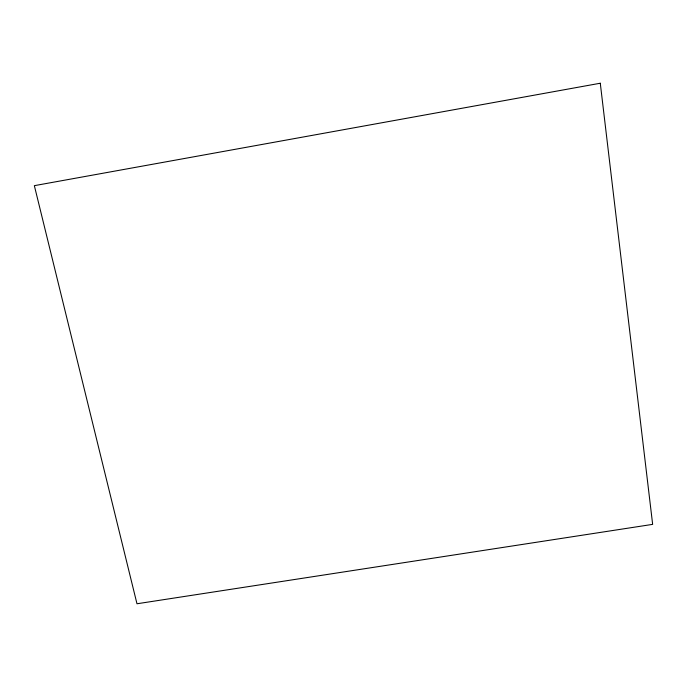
<?xml version="1.0" encoding="UTF-8"?>
<svg xmlns="http://www.w3.org/2000/svg" width="687" height="687" viewBox="0 0 687 687"><rect width="100%" height="100%" fill="white"/><g stroke="black" fill="none" stroke-linecap="round" stroke-linejoin="round"><path stroke-width="1.03" d="M600.283 83.23L34.35 185.662L136.979 603.77L652.65 524.37L600.283 83.23"/></g></svg>
